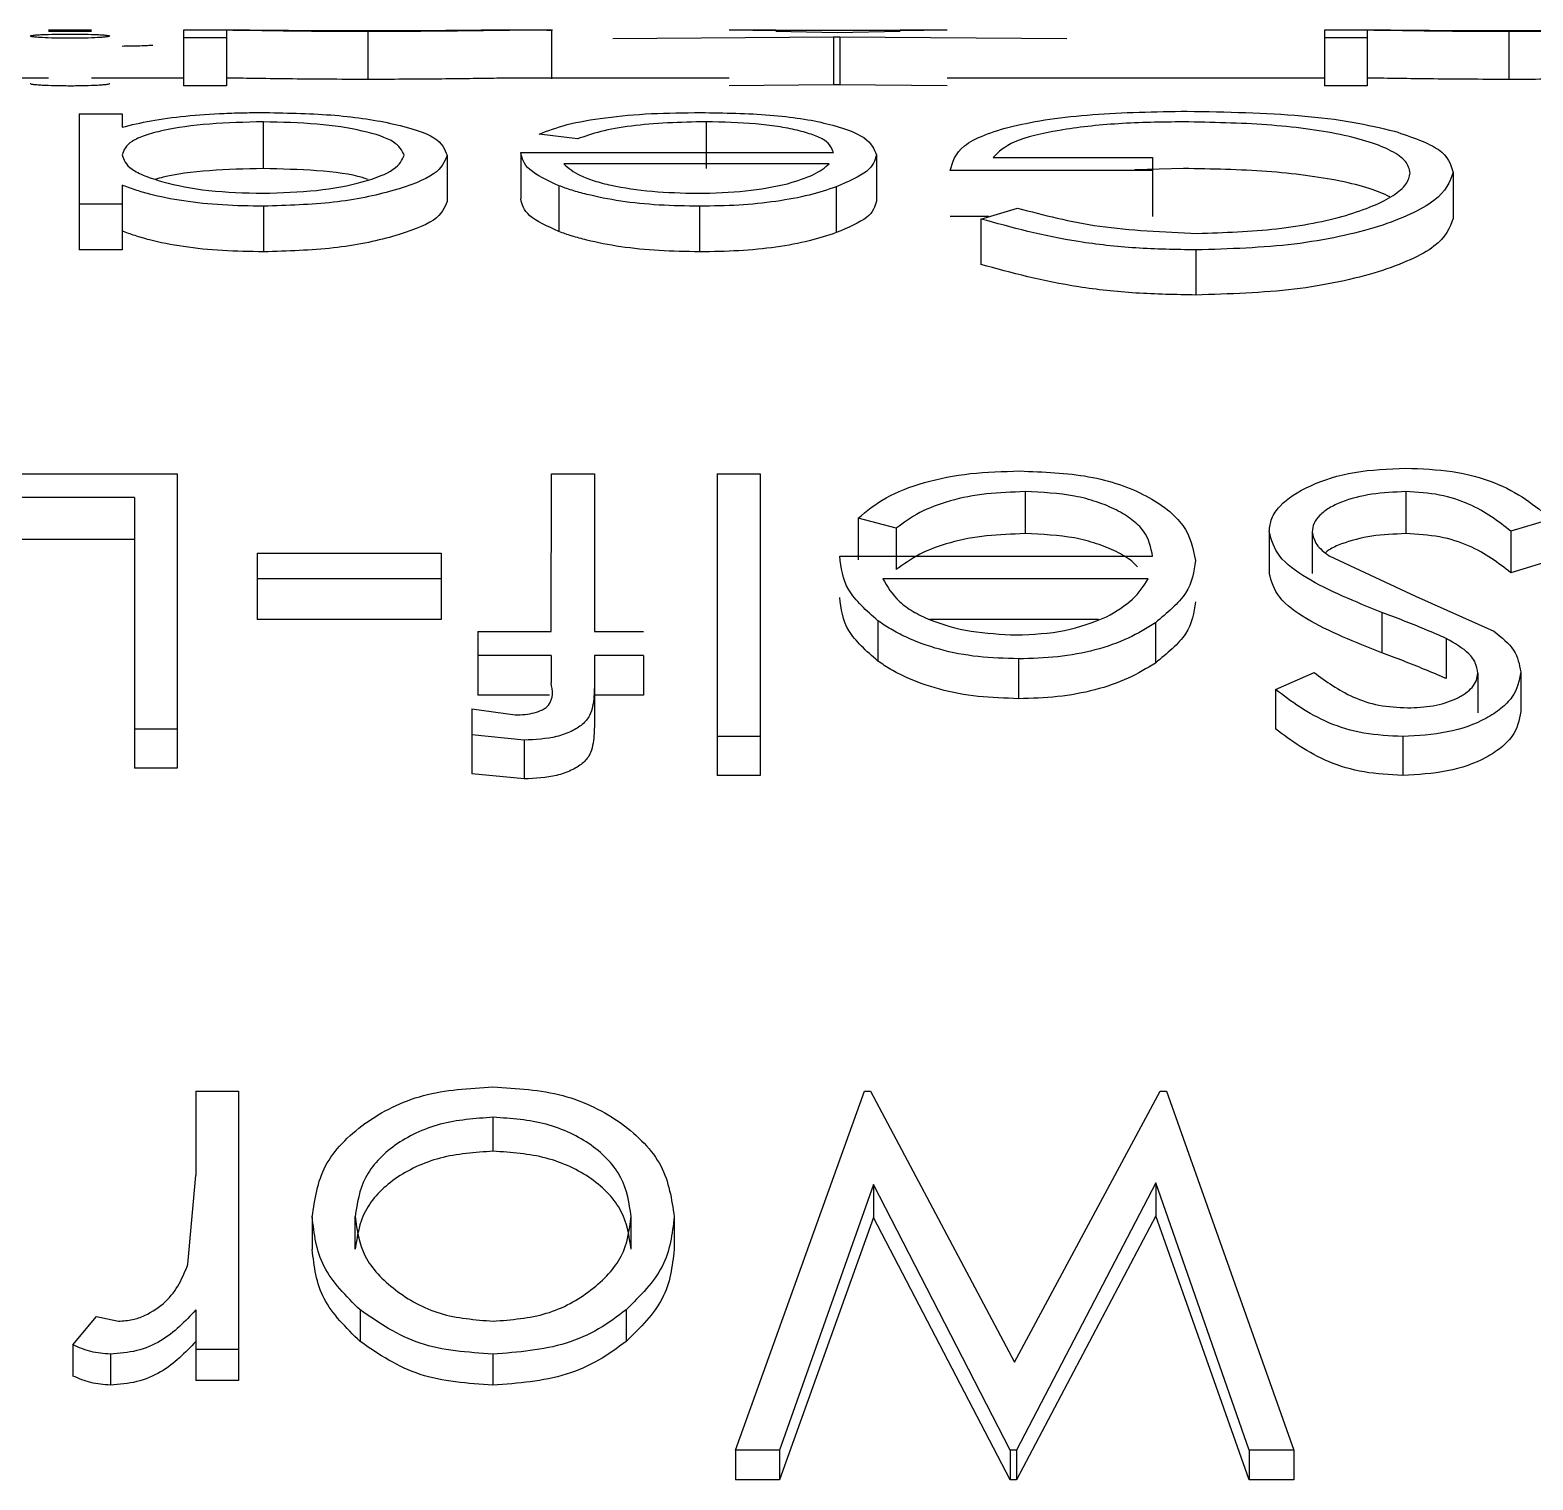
# Model space of a CAD drawing. Header units: millimetres. Extents: x -213 to 452, y 0 to 414.
# Drawn here: x 63.592 to 65.162, y 206.501 to 208.017 of the extents above; entities that cross this region are included whole.
import ezdxf

# ---------------------------------------------------------------- set-up
doc = ezdxf.new("R2010")
doc.units = ezdxf.units.MM

msp = doc.modelspace()

# ---------------------------------------------------------------- linework, layer by layer
at = {"color": 7, "linetype": 'Continuous', "lineweight": 25}
for p, q in [((63.6559, 208.0164), (63.611, 208.0164)), ((63.6559, 208.0151), (63.611, 208.0151)), ((63.8212, 208.0164), (63.752, 208.0164)), ((63.752, 208.0164), (63.752, 208.0083)), ((63.7969, 208.0163), (63.7969, 208.0083)), ((63.9447, 208.0149), (63.9447, 207.9649)), ((64.1379, 208.0164), (64.0631, 208.0164)), ((64.1366, 208.0156), (64.1366, 207.9656)), ((64.3712, 208.0164), (64.3225, 208.0164)), ((64.5258, 208.0161), (64.3471, 208.0161)), ((64.3712, 208.0155), (64.4352, 208.0139)), ((64.4352, 208.0139), (64.501, 208.0155)), ((64.55, 208.0164), (64.501, 208.0164)), ((65.0135, 208.0164), (64.9443, 208.0164)), ((64.9443, 208.0164), (64.9443, 208.0083)), ((64.9892, 208.0163), (64.9892, 208.0083)), ((65.137, 208.0149), (65.137, 207.9649)), ((63.7969, 208.0083), (63.752, 208.0083)), ((63.752, 208.0083), (63.752, 207.9584)), ((63.7969, 208.0083), (63.7969, 207.9584)), ((64.4315, 208.0092), (64.2008, 208.0074)), ((64.4379, 208.0092), (64.4315, 208.0092)), ((64.4315, 208.0092), (64.4315, 207.9592)), ((64.6751, 208.0074), (64.4379, 208.0092)), ((64.4379, 208.0092), (64.4379, 207.9592)), ((64.9892, 208.0083), (64.9443, 208.0083)), ((64.9443, 208.0083), (64.9443, 207.9584)), ((64.9892, 208.0083), (64.9892, 207.9584)), ((63.611, 207.9664), (63.5084, 207.9664)), ((63.752, 207.9664), (63.6559, 207.9664)), ((63.7969, 207.9584), (63.752, 207.9584)), ((64.3225, 207.9664), (64.1171, 207.9664)), ((64.4315, 207.9592), (64.3225, 207.9584)), ((64.4379, 207.9592), (64.4315, 207.9592)), ((64.55, 207.9584), (64.4379, 207.9592)), ((64.9443, 207.9664), (64.55, 207.9664)), ((64.9892, 207.9584), (64.9443, 207.9584)), ((63.6431, 207.929), (63.6431, 207.8344)), ((63.6431, 207.929), (63.6879, 207.929)), ((63.6879, 207.929), (63.6879, 207.915)), ((63.8356, 207.8718), (63.8356, 207.9206)), ((64.2982, 207.9206), (64.2982, 207.8718)), ((64.1637, 207.9027), (64.1238, 207.9078)), ((64.0277, 207.8856), (64.0277, 207.8373)), ((64.1046, 207.8884), (64.4315, 207.8884)), ((64.1046, 207.8884), (64.1046, 207.84)), ((64.4268, 207.8766), (64.1495, 207.8766)), ((64.4764, 207.8861), (64.4764, 207.8378)), ((64.5982, 207.8834), (64.7649, 207.8834)), ((64.7649, 207.8834), (64.7649, 207.8696)), ((64.7649, 207.8696), (64.5533, 207.8696)), ((64.7971, 207.8718), (64.7464, 207.8703)), ((64.7649, 207.8696), (64.7649, 207.8215)), ((65.079, 207.8678), (65.079, 207.8197)), ((63.6879, 207.8544), (63.6879, 207.8344)), ((64.1444, 207.8538), (64.1444, 207.8059)), ((64.4343, 207.8527), (64.4343, 207.8048)), ((63.6879, 207.8344), (63.6431, 207.8344)), ((63.6431, 207.8344), (63.6431, 207.7867)), ((63.6879, 207.8344), (63.6879, 207.7867)), ((63.8358, 207.8324), (63.8358, 207.7847)), ((64.2915, 207.8324), (64.2915, 207.7847)), ((64.5854, 207.819), (64.6238, 207.8304)), ((64.5937, 207.8215), (64.5533, 207.8215)), ((64.5854, 207.819), (64.5854, 207.7715)), ((63.6879, 207.7867), (63.6431, 207.7867)), ((64.81, 207.7867), (64.81, 207.7396)), ((63.5084, 207.5526), (63.7456, 207.5526)), ((63.7456, 207.5526), (63.7456, 207.2857)), ((64.1364, 207.3879), (64.1366, 207.5526)), ((64.1366, 207.5526), (64.1815, 207.5526)), ((64.1815, 207.5526), (64.1815, 207.3879)), ((64.3097, 207.5526), (64.3546, 207.5526)), ((64.3097, 207.5526), (64.3097, 207.2781)), ((64.3546, 207.5526), (64.3546, 207.2781)), ((63.7008, 207.5278), (63.5084, 207.5278)), ((63.7008, 207.5278), (63.7008, 207.2857)), ((64.6315, 207.5341), (64.6315, 207.4902)), ((65.0295, 207.5341), (65.0295, 207.4902)), ((64.497, 207.496), (64.4572, 207.5065)), ((64.4572, 207.5065), (64.4572, 207.463)), ((65.1815, 207.5055), (65.1393, 207.4927)), ((63.7008, 207.484), (63.5084, 207.484)), ((64.497, 207.496), (64.497, 207.4526)), ((64.8866, 207.4924), (64.8866, 207.4491)), ((64.9315, 207.492), (64.9315, 207.4487)), ((65.1393, 207.4927), (65.1393, 207.4494)), ((63.829, 207.4698), (63.829, 207.4431)), ((63.829, 207.4698), (64.0213, 207.4698)), ((64.0213, 207.4698), (64.0213, 207.4431)), ((64.4379, 207.4665), (64.7649, 207.4665)), ((64.9494, 207.4669), (65.0396, 207.425)), ((65.1815, 207.462), (65.1393, 207.4494)), ((64.0213, 207.4431), (63.829, 207.4431)), ((63.829, 207.4431), (63.829, 207.4004)), ((64.0213, 207.4431), (64.0213, 207.4004)), ((64.7601, 207.4431), (64.4828, 207.4431)), ((65.0396, 207.425), (65.1215, 207.3881)), ((65.0044, 207.4079), (65.0044, 207.3656)), ((64.0213, 207.4004), (63.829, 207.4004)), ((64.0597, 207.3879), (64.0597, 207.363)), ((64.0597, 207.3879), (64.1364, 207.3879)), ((64.1815, 207.3879), (64.2328, 207.3879)), ((64.4777, 207.3992), (64.4777, 207.357)), ((64.7084, 207.4004), (64.5321, 207.4004)), ((64.7677, 207.3971), (64.7677, 207.355)), ((65.0716, 207.3806), (65.0716, 207.3387)), ((64.1363, 207.363), (64.0597, 207.363)), ((64.0597, 207.363), (64.0597, 207.3213)), ((64.1363, 207.363), (64.1363, 207.3343)), ((64.2328, 207.363), (64.1815, 207.363)), ((64.1815, 207.363), (64.1815, 207.3299)), ((64.2328, 207.363), (64.2328, 207.3213)), ((64.6248, 207.3594), (64.6248, 207.3177)), ((64.8931, 207.3274), (64.9336, 207.3449)), ((65.1046, 207.3445), (65.1046, 207.303)), ((65.1495, 207.3457), (65.1495, 207.3042)), ((64.1815, 207.3299), (64.1815, 207.2887)), ((64.8931, 207.3274), (64.8931, 207.2862)), ((64.1347, 207.3213), (64.0597, 207.3213)), ((64.2328, 207.3213), (64.1815, 207.3213)), ((64.0533, 207.3072), (64.0533, 207.2799)), ((64.0533, 207.3072), (64.0988, 207.3007)), ((63.7008, 207.2857), (63.7008, 207.245)), ((63.7456, 207.2857), (63.7008, 207.2857)), ((63.7456, 207.2857), (63.7456, 207.245)), ((64.0533, 207.2799), (64.0533, 207.2393)), ((64.108, 207.2743), (64.0533, 207.2799)), ((64.3546, 207.2781), (64.3097, 207.2781)), ((64.3097, 207.2781), (64.3097, 207.2375)), ((64.3546, 207.2781), (64.3546, 207.2375)), ((65.0263, 207.2781), (65.0263, 207.2375)), ((64.108, 207.2743), (64.108, 207.2338)), ((63.7456, 207.245), (63.7008, 207.245)), ((64.108, 207.2338), (64.0533, 207.2393)), ((64.3546, 207.2375), (64.3097, 207.2375)), ((63.7649, 206.9075), (63.7649, 206.8194)), ((63.7649, 206.9075), (63.8097, 206.9075)), ((63.8097, 206.9075), (63.8097, 206.6375)), ((64.329, 206.5323), (64.4638, 206.9075)), ((64.4638, 206.9075), (64.4702, 206.9075)), ((64.4702, 206.9075), (64.6206, 206.6244)), ((64.6206, 206.6244), (64.7729, 206.9075)), ((64.7729, 206.9075), (64.7793, 206.9075)), ((64.7793, 206.9075), (64.9123, 206.5323)), ((64.0758, 206.8447), (64.0758, 206.8802)), ((63.7568, 206.7267), (63.7649, 206.8194)), ((64.4732, 206.8099), (64.3748, 206.5323)), ((64.4732, 206.8099), (64.4732, 206.7753)), ((64.616, 206.5323), (64.4732, 206.8099)), ((64.7681, 206.8118), (64.6225, 206.5323)), ((64.7681, 206.8118), (64.7681, 206.7771)), ((64.8659, 206.5323), (64.7681, 206.8118)), ((63.8866, 206.7762), (63.8866, 206.742)), ((63.9315, 206.7423), (63.9315, 206.7765)), ((64.22, 206.7423), (64.22, 206.7765)), ((64.2649, 206.7762), (64.2649, 206.742)), ((64.4732, 206.7753), (64.3748, 206.5012)), ((64.616, 206.5012), (64.4732, 206.7753)), ((64.7681, 206.7771), (64.6225, 206.5012)), ((64.8659, 206.5012), (64.7681, 206.7771)), ((63.6366, 206.6423), (63.6613, 206.672)), ((63.6613, 206.672), (63.6842, 206.6671)), ((63.7649, 206.6788), (63.7649, 206.6375)), ((63.9367, 206.6788), (63.9367, 206.6458)), ((64.2148, 206.679), (64.2148, 206.646)), ((63.6366, 206.6423), (63.6366, 206.6098)), ((63.6757, 206.6326), (63.6757, 206.6002)), ((63.8097, 206.6375), (63.7649, 206.6375)), ((63.7649, 206.6375), (63.7649, 206.6051)), ((63.8097, 206.6375), (63.8097, 206.6051)), ((64.0755, 206.6326), (64.0755, 206.6002)), ((63.8097, 206.6051), (63.7649, 206.6051)), ((64.3748, 206.5323), (64.329, 206.5323)), ((64.329, 206.5323), (64.329, 206.5012)), ((64.3748, 206.5323), (64.3748, 206.5012)), ((64.616, 206.5323), (64.616, 206.5012)), ((64.6225, 206.5323), (64.616, 206.5323)), ((64.6225, 206.5323), (64.6225, 206.5012)), ((64.8659, 206.5323), (64.8659, 206.5012)), ((64.9123, 206.5323), (64.8659, 206.5323)), ((64.9123, 206.5323), (64.9123, 206.5012)), ((64.3748, 206.5012), (64.329, 206.5012)), ((64.6225, 206.5012), (64.616, 206.5012)), ((64.9123, 206.5012), (64.8659, 206.5012))]:
    msp.add_line(p, q, dxfattribs=at)
for points, knots in [([(63.9447, 208.0149), (63.9302, 208.0149), (63.9012, 208.015), (63.8602, 208.0154), (63.8241, 208.016), (63.806, 208.0162), (63.7969, 208.0163)], [0, 0, 0, 0, 0.2492457, 0.4986902, 0.7488403, 1, 1, 1, 1]), ([(63.8212, 208.0164), (63.8271, 208.0164), (63.8447, 208.0164), (63.8863, 208.016), (63.9249, 208.016), (63.9441, 208.0159)], [0, 0, 0, 0, 0.200414, 0.600709, 1, 1, 1, 1]), ([(63.9441, 208.0159), (63.9631, 208.016), (64.0009, 208.016), (64.0439, 208.0164), (64.0584, 208.0164), (64.0631, 208.0164)], [0, 0, 0, 0, 0.403935, 0.8089, 1, 1, 1, 1]), ([(64.1366, 208.0156), (64.134, 208.016), (64.1286, 208.0167), (64.0825, 208.0161), (64.0199, 208.0152), (63.9698, 208.015), (63.9447, 208.0149)], [0, 0, 0, 0, 0.251403, 0.501963, 0.751399, 1, 1, 1, 1]), ([(65.137, 208.0149), (65.1226, 208.0149), (65.0935, 208.015), (65.0525, 208.0154), (65.0164, 208.016), (64.9983, 208.0162), (64.9892, 208.0163)], [0, 0, 0, 0, 0.249246, 0.49869, 0.74884, 1, 1, 1, 1]), ([(65.0135, 208.0164), (65.0194, 208.0164), (65.037, 208.0164), (65.0786, 208.016), (65.1172, 208.016), (65.1364, 208.0159)], [0, 0, 0, 0, 0.200414, 0.600709, 1, 1, 1, 1]), ([(65.1364, 208.0159), (65.1554, 208.016), (65.1932, 208.016), (65.2362, 208.0164), (65.2507, 208.0164), (65.2554, 208.0164)], [0, 0, 0, 0, 0.403935, 0.8089, 1, 1, 1, 1]), ([(65.329, 208.0156), (65.3263, 208.016), (65.3209, 208.0167), (65.2748, 208.0161), (65.2122, 208.0152), (65.1621, 208.015), (65.137, 208.0149)], [0, 0, 0, 0, 0.251403, 0.501963, 0.751399, 1, 1, 1, 1]), ([(63.5918, 208.0103), (63.5924, 208.0106), (63.5933, 208.011), (63.599, 208.0115), (63.6062, 208.0119), (63.6154, 208.0121), (63.6256, 208.0123), (63.6308, 208.0123), (63.6334, 208.0123)], [0, 0, 0, 0, 0.250688, 0.373306, 0.501758, 0.750737, 0.875328, 1, 1, 1, 1]), ([(63.6334, 208.0079), (63.6281, 208.0079), (63.6175, 208.008), (63.6061, 208.0085), (63.5989, 208.009), (63.5932, 208.0095), (63.5924, 208.01), (63.5918, 208.0103)], [0, 0, 0, 0, 0.248537, 0.497733, 0.626114, 0.748998, 1, 1, 1, 1]), ([(63.6334, 208.0123), (63.6387, 208.0123), (63.6493, 208.0122), (63.6607, 208.0119), (63.6679, 208.0115), (63.6736, 208.011), (63.6745, 208.0106), (63.6751, 208.0103)], [0, 0, 0, 0, 0.248565, 0.497772, 0.626297, 0.749075, 1, 1, 1, 1]), ([(63.6751, 208.0103), (63.6745, 208.01), (63.6737, 208.0095), (63.668, 208.009), (63.6608, 208.0085), (63.6516, 208.0081), (63.6414, 208.0079), (63.6361, 208.0079), (63.6334, 208.0079)], [0, 0, 0, 0, 0.250761, 0.37348, 0.501788, 0.750752, 0.875336, 1, 1, 1, 1]), ([(63.72, 208.0004), (63.715, 208.0002), (63.705, 207.9997), (63.6937, 207.9996), (63.6881, 207.9995)], [0, 0, 0, 0, 0.501127, 1, 1, 1, 1]), ([(63.6334, 207.958), (63.6281, 207.9581), (63.6176, 207.9581), (63.6061, 207.9586), (63.5989, 207.9591), (63.5932, 207.9596), (63.5924, 207.9601), (63.5918, 207.9604)], [0, 0, 0, 0, 0.249963, 0.499795, 0.628046, 0.750537, 1, 1, 1, 1]), ([(63.6751, 207.9604), (63.6745, 207.9601), (63.6737, 207.9596), (63.668, 207.9591), (63.6608, 207.9586), (63.6516, 207.9582), (63.6413, 207.9581), (63.6361, 207.958), (63.6334, 207.958)], [0, 0, 0, 0, 0.249228, 0.371507, 0.499737, 0.74934, 0.874584, 1, 1, 1, 1]), ([(63.9447, 207.9649), (63.9302, 207.965), (63.9013, 207.965), (63.8603, 207.9654), (63.8242, 207.966), (63.806, 207.9662), (63.7969, 207.9663)], [0, 0, 0, 0, 0.250034, 0.49991, 0.749819, 1, 1, 1, 1]), ([(64.1171, 207.9664), (64.1059, 207.9663), (64.0818, 207.9662), (64.0193, 207.9652), (63.9696, 207.965), (63.9447, 207.9649)], [0, 0, 0, 0, 0.305582, 0.652767, 1, 1, 1, 1]), ([(65.137, 207.9649), (65.1226, 207.965), (65.0936, 207.965), (65.0526, 207.9654), (65.0165, 207.966), (64.9983, 207.9662), (64.9892, 207.9663)], [0, 0, 0, 0, 0.250034, 0.49991, 0.749819, 1, 1, 1, 1]), ([(65.3095, 207.9664), (65.2982, 207.9663), (65.2741, 207.9662), (65.2116, 207.9652), (65.1619, 207.965), (65.137, 207.9649)], [0, 0, 0, 0, 0.305582, 0.652767, 1, 1, 1, 1]), ([(63.6879, 207.915), (63.6976, 207.9174), (63.7168, 207.9221), (63.7536, 207.927), (63.7877, 207.9293), (63.8158, 207.9302), (63.8301, 207.9303), (63.8372, 207.9303)], [0, 0, 0, 0, 0.250922, 0.500905, 0.750363, 0.875175, 1, 1, 1, 1]), ([(63.8356, 207.9206), (63.8165, 207.9202), (63.7782, 207.9193), (63.7363, 207.9133), (63.7113, 207.9065), (63.6926, 207.8983), (63.6898, 207.891), (63.6879, 207.8861)], [0, 0, 0, 0, 0.248066, 0.497444, 0.622272, 0.74886, 1, 1, 1, 1]), ([(63.9828, 207.8858), (63.9804, 207.8906), (63.9756, 207.9003), (63.9415, 207.9116), (63.893, 207.9192), (63.8547, 207.9201), (63.8356, 207.9206)], [0, 0, 0, 0, 0.251303, 0.502026, 0.751426, 1, 1, 1, 1]), ([(63.8372, 207.9303), (63.8623, 207.9298), (63.9126, 207.9288), (63.9749, 207.919), (64.0202, 207.9047), (64.0252, 207.892), (64.0277, 207.8856)], [0, 0, 0, 0, 0.248572, 0.497975, 0.748498, 1, 1, 1, 1]), ([(64.1238, 207.9078), (64.1328, 207.9112), (64.1507, 207.9182), (64.1919, 207.9254), (64.2405, 207.9298), (64.2752, 207.9301), (64.2926, 207.9303)], [0, 0, 0, 0, 0.251405, 0.501507, 0.750784, 1, 1, 1, 1]), ([(64.2982, 207.9206), (64.2847, 207.9204), (64.2576, 207.9199), (64.2191, 207.9166), (64.1867, 207.9108), (64.1714, 207.9054), (64.1637, 207.9027)], [0, 0, 0, 0, 0.248673, 0.498686, 0.748434, 1, 1, 1, 1]), ([(64.2926, 207.9303), (64.3173, 207.9299), (64.3543, 207.9293), (64.3981, 207.9243), (64.4343, 207.917), (64.4686, 207.9047), (64.4738, 207.8923), (64.4764, 207.8861)], [0, 0, 0, 0, 0.248237, 0.372631, 0.49831, 0.748856, 1, 1, 1, 1]), ([(64.4315, 207.8884), (64.4297, 207.8928), (64.427, 207.8995), (64.4106, 207.9071), (64.3939, 207.9119), (64.3736, 207.9159), (64.3424, 207.9197), (64.3159, 207.9203), (64.2982, 207.9206)], [0, 0, 0, 0, 0.251096, 0.376782, 0.502167, 0.628943, 0.752086, 1, 1, 1, 1]), ([(64.5533, 207.8696), (64.5558, 207.8786), (64.5594, 207.8921), (64.5875, 207.907), (64.6178, 207.9164), (64.6563, 207.9237), (64.7166, 207.9303), (64.7673, 207.9312), (64.801, 207.9317)], [0, 0, 0, 0, 0.251303, 0.3777208, 0.5023642, 0.6271191, 0.752034, 1, 1, 1, 1]), ([(64.7971, 207.9206), (64.7741, 207.9203), (64.728, 207.9196), (64.6655, 207.9124), (64.6154, 207.9006), (64.6039, 207.8891), (64.5982, 207.8834)], [0, 0, 0, 0, 0.249267, 0.498639, 0.748813, 1, 1, 1, 1]), ([(65.0341, 207.8673), (65.0331, 207.8713), (65.0311, 207.8794), (65.0156, 207.8903), (64.9924, 207.8998), (64.9518, 207.9101), (64.8859, 207.9189), (64.8267, 207.92), (64.7971, 207.9206)], [0, 0, 0, 0, 0.126002, 0.251884, 0.377255, 0.502889, 0.751691, 1, 1, 1, 1]), ([(64.801, 207.9317), (64.842, 207.9309), (64.9035, 207.9298), (64.9754, 207.9209), (65.0036, 207.9141), (65.0177, 207.9108)], [0, 0, 0, 0, 0.4978676, 0.7485321, 1, 1, 1, 1]), ([(65.0177, 207.9108), (65.0356, 207.9047), (65.0714, 207.8927), (65.0764, 207.8761), (65.079, 207.8678)], [0, 0, 0, 0, 0.499252, 1, 1, 1, 1]), ([(63.6879, 207.8861), (63.6897, 207.881), (63.6924, 207.8734), (63.7112, 207.864), (63.736, 207.8558), (63.7772, 207.8475), (63.8159, 207.8464), (63.8352, 207.8459)], [0, 0, 0, 0, 0.251289, 0.37536, 0.502738, 0.751681, 1, 1, 1, 1]), ([(63.8352, 207.8459), (63.8543, 207.8465), (63.8926, 207.8477), (63.9416, 207.8572), (63.9758, 207.8707), (63.9805, 207.8807), (63.9828, 207.8858)], [0, 0, 0, 0, 0.248675, 0.497985, 0.749436, 1, 1, 1, 1]), ([(64.0277, 207.8856), (64.025, 207.879), (64.0197, 207.8658), (63.9736, 207.848), (63.911, 207.8347), (63.8608, 207.8332), (63.8358, 207.8324)], [0, 0, 0, 0, 0.251403, 0.501963, 0.751399, 1, 1, 1, 1]), ([(64.1444, 207.8538), (64.1325, 207.8594), (64.1087, 207.8705), (64.106, 207.8824), (64.1046, 207.8884)], [0, 0, 0, 0, 0.4988053, 1, 1, 1, 1]), ([(64.1495, 207.8766), (64.1543, 207.8724), (64.1615, 207.8662), (64.1806, 207.8588), (64.2046, 207.8527), (64.2411, 207.8472), (64.2732, 207.8463), (64.2892, 207.8459)], [0, 0, 0, 0, 0.251472, 0.376204, 0.502277, 0.751438, 1, 1, 1, 1]), ([(64.3833, 207.8559), (64.3932, 207.859), (64.4131, 207.8652), (64.4222, 207.8728), (64.4268, 207.8766)], [0, 0, 0, 0, 0.498364, 1, 1, 1, 1]), ([(64.4764, 207.8861), (64.4747, 207.8803), (64.4712, 207.8686), (64.4466, 207.858), (64.4343, 207.8527)], [0, 0, 0, 0, 0.500683, 1, 1, 1, 1]), ([(63.8356, 207.8718), (63.8166, 207.8714), (63.7786, 207.8704), (63.7401, 207.8655), (63.7253, 207.8613), (63.7227, 207.8606)], [0, 0, 0, 0, 0.450399, 0.901764, 1, 1, 1, 1]), ([(63.945, 207.8603), (63.9431, 207.861), (63.9309, 207.8655), (63.8919, 207.8703), (63.8544, 207.8713), (63.8356, 207.8718)], [0, 0, 0, 0, 0.08582, 0.542885, 1, 1, 1, 1]), ([(65.0128, 207.8423), (65.006, 207.8453), (64.9921, 207.8515), (64.9514, 207.8614), (64.8859, 207.8701), (64.8267, 207.8713), (64.7971, 207.8718)], [0, 0, 0, 0, 0.157296, 0.326635, 0.66317, 1, 1, 1, 1]), ([(65.079, 207.8678), (65.0752, 207.8579), (65.0696, 207.843), (65.0353, 207.8239), (65.0021, 207.8109), (64.9606, 207.8003), (64.8979, 207.7894), (64.8451, 207.7878), (64.81, 207.7867)], [0, 0, 0, 0, 0.250818, 0.376567, 0.501992, 0.626995, 0.751888, 1, 1, 1, 1]), ([(64.8115, 207.8039), (64.8397, 207.8049), (64.8963, 207.807), (64.9707, 207.8218), (65.0128, 207.8397), (65.0314, 207.8554), (65.0332, 207.8633), (65.0341, 207.8673)], [0, 0, 0, 0, 0.2484031, 0.4976226, 0.7477173, 0.8737914, 1, 1, 1, 1]), ([(63.8358, 207.8324), (63.8214, 207.8326), (63.7927, 207.8331), (63.7514, 207.8374), (63.7213, 207.8435), (63.7011, 207.8495), (63.6923, 207.8528), (63.6879, 207.8544)], [0, 0, 0, 0, 0.249293, 0.498728, 0.748633, 0.8742, 1, 1, 1, 1]), ([(64.2915, 207.8324), (64.2773, 207.8326), (64.2489, 207.8331), (64.2081, 207.8373), (64.1784, 207.8433), (64.1578, 207.849), (64.1488, 207.8522), (64.1444, 207.8538)], [0, 0, 0, 0, 0.249299, 0.4987134, 0.7487038, 0.8742457, 1, 1, 1, 1]), ([(64.2892, 207.8459), (64.3065, 207.8463), (64.3412, 207.8471), (64.3693, 207.8529), (64.3833, 207.8559)], [0, 0, 0, 0, 0.499419, 1, 1, 1, 1]), ([(64.4343, 207.8527), (64.4253, 207.8497), (64.4073, 207.8437), (64.3719, 207.8371), (64.3326, 207.833), (64.3052, 207.8326), (64.2915, 207.8324)], [0, 0, 0, 0, 0.250995, 0.501052, 0.75057, 1, 1, 1, 1]), ([(64.0277, 207.8373), (64.025, 207.8307), (64.0196, 207.8176), (63.9734, 207.8001), (63.9108, 207.787), (63.8608, 207.7855), (63.8358, 207.7847)], [0, 0, 0, 0, 0.2499, 0.499885, 0.749925, 1, 1, 1, 1]), ([(64.1444, 207.8059), (64.1325, 207.8114), (64.1088, 207.8223), (64.106, 207.8341), (64.1046, 207.84)], [0, 0, 0, 0, 0.499389, 1, 1, 1, 1]), ([(64.4764, 207.8378), (64.4747, 207.832), (64.4712, 207.8205), (64.4466, 207.81), (64.4343, 207.8048)], [0, 0, 0, 0, 0.50002, 1, 1, 1, 1]), ([(64.6238, 207.8304), (64.6511, 207.8232), (64.7055, 207.8088), (64.7762, 207.8055), (64.8115, 207.8039)], [0, 0, 0, 0, 0.5014425, 1, 1, 1, 1]), ([(64.81, 207.7867), (64.789, 207.7871), (64.747, 207.7879), (64.6659, 207.7969), (64.6176, 207.8102), (64.5854, 207.819)], [0, 0, 0, 0, 0.249892, 0.499956, 1, 1, 1, 1]), ([(65.079, 207.8197), (65.0752, 207.8099), (65.0696, 207.7951), (65.0353, 207.7763), (65.002, 207.7635), (64.9605, 207.753), (64.8979, 207.7423), (64.8451, 207.7407), (64.81, 207.7396)], [0, 0, 0, 0, 0.249317, 0.37461, 0.499873, 0.625016, 0.750261, 1, 1, 1, 1]), ([(63.8358, 207.7847), (63.8214, 207.785), (63.7927, 207.7854), (63.7514, 207.7897), (63.7214, 207.7957), (63.7011, 207.8016), (63.6923, 207.8048), (63.6879, 207.8065)], [0, 0, 0, 0, 0.250051, 0.499939, 0.749631, 0.874783, 1, 1, 1, 1]), ([(64.2915, 207.7847), (64.2773, 207.785), (64.2489, 207.7854), (64.2082, 207.7896), (64.1784, 207.7955), (64.1578, 207.8011), (64.1488, 207.8043), (64.1444, 207.8059)], [0, 0, 0, 0, 0.250025, 0.499865, 0.74964, 0.874794, 1, 1, 1, 1]), ([(64.4343, 207.8048), (64.4253, 207.8018), (64.4072, 207.7958), (64.3719, 207.7893), (64.3326, 207.7853), (64.3052, 207.7849), (64.2915, 207.7847)], [0, 0, 0, 0, 0.250062, 0.499928, 0.749863, 1, 1, 1, 1]), ([(64.81, 207.7396), (64.789, 207.74), (64.7471, 207.7408), (64.6661, 207.7496), (64.6176, 207.7628), (64.5854, 207.7715)], [0, 0, 0, 0, 0.250487, 0.50087, 1, 1, 1, 1]), ([(64.4572, 207.5065), (64.4661, 207.5139), (64.484, 207.5286), (64.5252, 207.5445), (64.5738, 207.5543), (64.6086, 207.5552), (64.6259, 207.5557)], [0, 0, 0, 0, 0.251405, 0.501507, 0.750784, 1, 1, 1, 1]), ([(64.6259, 207.5557), (64.6506, 207.5547), (64.6876, 207.5533), (64.7314, 207.5421), (64.7676, 207.526), (64.802, 207.4998), (64.8071, 207.4746), (64.8097, 207.4621)], [0, 0, 0, 0, 0.248237, 0.372631, 0.49831, 0.748856, 1, 1, 1, 1]), ([(64.8866, 207.4924), (64.8872, 207.497), (64.8882, 207.5061), (64.9, 207.5234), (64.9278, 207.5413), (64.9745, 207.5563), (65.0112, 207.5579), (65.0295, 207.5587)], [0, 0, 0, 0, 0.1262314, 0.2522835, 0.5024911, 0.7515749, 1, 1, 1, 1]), ([(65.0295, 207.5587), (65.0459, 207.558), (65.0789, 207.5566), (65.1383, 207.5407), (65.1642, 207.5196), (65.1815, 207.5055)], [0, 0, 0, 0, 0.247682, 0.4989, 1, 1, 1, 1]), ([(64.6315, 207.5341), (64.618, 207.5336), (64.5909, 207.5326), (64.5525, 207.5254), (64.52, 207.5128), (64.5047, 207.5016), (64.497, 207.496)], [0, 0, 0, 0, 0.248673, 0.498686, 0.748434, 1, 1, 1, 1]), ([(64.7649, 207.4665), (64.7631, 207.4756), (64.7604, 207.4892), (64.7439, 207.505), (64.7273, 207.5153), (64.7069, 207.5237), (64.6758, 207.5321), (64.6492, 207.5333), (64.6315, 207.5341)], [0, 0, 0, 0, 0.251096, 0.376782, 0.502167, 0.628943, 0.752086, 1, 1, 1, 1]), ([(65.0295, 207.5341), (65.0174, 207.5336), (64.9934, 207.5325), (64.9662, 207.5254), (64.9488, 207.5171), (64.9392, 207.5095), (64.9327, 207.5011), (64.9319, 207.4951), (64.9315, 207.492)], [0, 0, 0, 0, 0.249177, 0.497254, 0.624249, 0.749358, 0.873784, 1, 1, 1, 1]), ([(65.1393, 207.4927), (65.1262, 207.5029), (65.1066, 207.5182), (65.0657, 207.5319), (65.0415, 207.5334), (65.0295, 207.5341)], [0, 0, 0, 0, 0.5016648, 0.7515169, 1, 1, 1, 1]), ([(64.6315, 207.4902), (64.618, 207.4897), (64.591, 207.4888), (64.5525, 207.4816), (64.5201, 207.4693), (64.5047, 207.4582), (64.497, 207.4526)], [0, 0, 0, 0, 0.249558, 0.500086, 0.749537, 1, 1, 1, 1]), ([(64.7492, 207.4554), (64.7473, 207.4574), (64.7416, 207.4634), (64.7271, 207.4717), (64.707, 207.48), (64.6757, 207.4883), (64.6492, 207.4894), (64.6315, 207.4902)], [0, 0, 0, 0, 0.091018, 0.273108, 0.457618, 0.637349, 1, 1, 1, 1]), ([(65.0044, 207.4079), (64.9766, 207.419), (64.9349, 207.4358), (64.8939, 207.466), (64.8891, 207.4836), (64.8866, 207.4924)], [0, 0, 0, 0, 0.4995616, 0.7497927, 1, 1, 1, 1]), ([(64.9315, 207.492), (64.9325, 207.4875), (64.934, 207.4808), (64.9419, 207.4726), (64.9469, 207.4688), (64.9494, 207.4669)], [0, 0, 0, 0, 0.499446, 0.749817, 1, 1, 1, 1]), ([(65.0295, 207.4902), (65.0174, 207.4897), (64.9934, 207.4887), (64.9664, 207.4816), (64.9511, 207.4748), (64.9467, 207.4712), (64.9454, 207.4702)], [0, 0, 0, 0, 0.37035, 0.736581, 0.922992, 1, 1, 1, 1]), ([(65.1393, 207.4494), (65.1261, 207.4595), (65.1065, 207.4746), (65.0656, 207.4881), (65.0415, 207.4895), (65.0295, 207.4902)], [0, 0, 0, 0, 0.500191, 0.750378, 1, 1, 1, 1]), ([(64.4777, 207.3992), (64.4658, 207.4097), (64.4421, 207.4309), (64.4393, 207.4546), (64.4379, 207.4665)], [0, 0, 0, 0, 0.498805, 1, 1, 1, 1]), ([(64.8097, 207.4621), (64.808, 207.4505), (64.8045, 207.4273), (64.7799, 207.4072), (64.7677, 207.3971)], [0, 0, 0, 0, 0.500683, 1, 1, 1, 1]), ([(65.0044, 207.3656), (64.9766, 207.3766), (64.935, 207.3931), (64.8939, 207.423), (64.8891, 207.4404), (64.8866, 207.4491)], [0, 0, 0, 0, 0.500847, 0.750825, 1, 1, 1, 1]), ([(64.4828, 207.4431), (64.4876, 207.4349), (64.4948, 207.4227), (64.5139, 207.4086), (64.5379, 207.3971), (64.5744, 207.3867), (64.6065, 207.3851), (64.6225, 207.3843)], [0, 0, 0, 0, 0.251472, 0.376204, 0.502277, 0.751438, 1, 1, 1, 1]), ([(64.7167, 207.4031), (64.7266, 207.409), (64.7464, 207.4209), (64.7556, 207.4357), (64.7601, 207.4431)], [0, 0, 0, 0, 0.498364, 1, 1, 1, 1]), ([(64.4777, 207.357), (64.4658, 207.3675), (64.4421, 207.3883), (64.4393, 207.4118), (64.4379, 207.4235)], [0, 0, 0, 0, 0.499389, 1, 1, 1, 1]), ([(64.8097, 207.4191), (64.808, 207.4077), (64.8045, 207.3848), (64.7799, 207.3649), (64.7677, 207.355)], [0, 0, 0, 0, 0.50002, 1, 1, 1, 1]), ([(64.6225, 207.3843), (64.6398, 207.3851), (64.6745, 207.3865), (64.7026, 207.3976), (64.7167, 207.4031)], [0, 0, 0, 0, 0.499419, 1, 1, 1, 1]), ([(65.0716, 207.3806), (65.0642, 207.3839), (65.0423, 207.3934), (65.0195, 207.4021), (65.0044, 207.4079)], [0, 0, 0, 0, 0.342248, 1, 1, 1, 1]), ([(64.6248, 207.3594), (64.6106, 207.3598), (64.5822, 207.3606), (64.5415, 207.3684), (64.5117, 207.3794), (64.4911, 207.3901), (64.4822, 207.3961), (64.4777, 207.3992)], [0, 0, 0, 0, 0.249299, 0.498713, 0.748704, 0.874246, 1, 1, 1, 1]), ([(64.7677, 207.3971), (64.7586, 207.3914), (64.7406, 207.3801), (64.7053, 207.3679), (64.666, 207.3605), (64.6385, 207.3597), (64.6248, 207.3594)], [0, 0, 0, 0, 0.250995, 0.501052, 0.75057, 1, 1, 1, 1]), ([(65.1215, 207.3881), (65.1295, 207.3818), (65.1454, 207.3691), (65.1481, 207.3535), (65.1495, 207.3457)], [0, 0, 0, 0, 0.499758, 1, 1, 1, 1]), ([(65.1046, 207.3445), (65.1041, 207.3481), (65.1031, 207.3551), (65.0935, 207.3682), (65.0804, 207.3756), (65.0716, 207.3806)], [0, 0, 0, 0, 0.257284, 0.501219, 1, 1, 1, 1]), ([(64.6248, 207.3177), (64.6106, 207.3182), (64.5823, 207.319), (64.5415, 207.3267), (64.5117, 207.3375), (64.4911, 207.3481), (64.4822, 207.354), (64.4777, 207.357)], [0, 0, 0, 0, 0.250025, 0.499865, 0.74964, 0.874794, 1, 1, 1, 1]), ([(64.7677, 207.355), (64.7586, 207.3494), (64.7405, 207.3382), (64.7052, 207.3262), (64.6659, 207.3188), (64.6385, 207.3181), (64.6248, 207.3177)], [0, 0, 0, 0, 0.2500615, 0.4999281, 0.7498626, 1, 1, 1, 1]), ([(65.0716, 207.3387), (65.0642, 207.3419), (65.0423, 207.3514), (65.0194, 207.36), (65.0044, 207.3656)], [0, 0, 0, 0, 0.342137, 1, 1, 1, 1]), ([(64.9336, 207.3449), (64.9462, 207.3358), (64.965, 207.3221), (65.0007, 207.3097), (65.0211, 207.3087), (65.0313, 207.3082)], [0, 0, 0, 0, 0.501905, 0.751236, 1, 1, 1, 1]), ([(65.1495, 207.3457), (65.1478, 207.3366), (65.1454, 207.3231), (65.1293, 207.3071), (65.1086, 207.2933), (65.0736, 207.2809), (65.042, 207.279), (65.0263, 207.2781)], [0, 0, 0, 0, 0.251105, 0.3769133, 0.502437, 0.751529, 1, 1, 1, 1]), ([(65.0313, 207.3082), (65.0403, 207.3085), (65.0584, 207.3092), (65.0789, 207.3157), (65.0918, 207.323), (65.0993, 207.3295), (65.1038, 207.3368), (65.1043, 207.3419), (65.1046, 207.3445)], [0, 0, 0, 0, 0.248547, 0.497154, 0.626292, 0.748012, 0.873827, 1, 1, 1, 1]), ([(64.0988, 207.3007), (64.1057, 207.301), (64.1161, 207.3015), (64.1262, 207.3055), (64.1311, 207.3083), (64.1393, 207.3171), (64.1378, 207.3262), (64.1363, 207.3343)], [0, 0, 0, 0, 0.247336, 0.371983, 0.437101, 0.497177, 1, 1, 1, 1]), ([(64.1815, 207.3299), (64.1813, 207.3233), (64.181, 207.3132), (64.177, 207.2999), (64.1697, 207.2906), (64.1575, 207.2831), (64.1374, 207.2759), (64.1197, 207.2749), (64.108, 207.2743)], [0, 0, 0, 0, 0.251984, 0.377887, 0.503172, 0.625091, 0.752675, 1, 1, 1, 1]), ([(65.0263, 207.2781), (65.0125, 207.2788), (64.985, 207.2802), (64.9352, 207.2957), (64.9099, 207.3147), (64.8931, 207.3274)], [0, 0, 0, 0, 0.249015, 0.498667, 1, 1, 1, 1]), ([(65.1495, 207.3042), (65.1478, 207.2953), (65.1453, 207.2819), (65.1293, 207.2662), (65.1085, 207.2525), (65.0735, 207.2402), (65.042, 207.2384), (65.0263, 207.2375)], [0, 0, 0, 0, 0.249561, 0.374918, 0.500304, 0.750087, 1, 1, 1, 1]), ([(64.1815, 207.2887), (64.1813, 207.2821), (64.181, 207.2722), (64.177, 207.259), (64.1697, 207.2498), (64.1575, 207.2424), (64.1374, 207.2353), (64.1197, 207.2344), (64.108, 207.2338)], [0, 0, 0, 0, 0.2506459, 0.375937, 0.5008465, 0.6228068, 0.7509342, 1, 1, 1, 1]), ([(65.0263, 207.2375), (65.0126, 207.2382), (64.9852, 207.2396), (64.9354, 207.2548), (64.91, 207.2736), (64.8931, 207.2862)], [0, 0, 0, 0, 0.24914, 0.498997, 1, 1, 1, 1]), ([(63.8866, 206.7762), (63.8893, 206.7945), (63.8945, 206.8309), (63.9317, 206.8685), (63.9693, 206.8914), (64.0134, 206.9082), (64.0507, 206.9105), (64.0755, 206.912)], [0, 0, 0, 0, 0.251113, 0.501515, 0.628255, 0.751715, 1, 1, 1, 1]), ([(64.0755, 206.912), (64.1005, 206.9105), (64.1378, 206.9082), (64.182, 206.8914), (64.2197, 206.8686), (64.257, 206.8309), (64.2622, 206.7945), (64.2649, 206.7762)], [0, 0, 0, 0, 0.248295, 0.372091, 0.498473, 0.748881, 1, 1, 1, 1]), ([(64.0758, 206.8802), (64.0568, 206.8789), (64.0283, 206.8768), (63.9946, 206.8642), (63.9653, 206.8471), (63.9378, 206.818), (63.9336, 206.7903), (63.9315, 206.7765)], [0, 0, 0, 0, 0.248699, 0.374923, 0.498516, 0.748889, 1, 1, 1, 1]), ([(64.22, 206.7765), (64.2179, 206.7903), (64.2137, 206.818), (64.1861, 206.8472), (64.1569, 206.8642), (64.1231, 206.8769), (64.0947, 206.8789), (64.0758, 206.8802)], [0, 0, 0, 0, 0.251138, 0.501439, 0.62586, 0.751691, 1, 1, 1, 1]), ([(64.0758, 206.8447), (64.0568, 206.8434), (64.0283, 206.8414), (63.9946, 206.8289), (63.9654, 206.8121), (63.9378, 206.7833), (63.9336, 206.7559), (63.9315, 206.7423)], [0, 0, 0, 0, 0.250192, 0.376886, 0.500639, 0.750376, 1, 1, 1, 1]), ([(64.22, 206.7423), (64.2179, 206.7559), (64.2137, 206.7833), (64.1861, 206.8121), (64.1569, 206.8289), (64.1231, 206.8414), (64.0946, 206.8434), (64.0758, 206.8447)], [0, 0, 0, 0, 0.249651, 0.499317, 0.623898, 0.7502, 1, 1, 1, 1]), ([(63.9367, 206.6788), (63.9221, 206.6934), (63.8927, 206.7227), (63.8887, 206.7584), (63.8866, 206.7762)], [0, 0, 0, 0, 0.499153, 1, 1, 1, 1]), ([(63.9315, 206.7765), (63.9334, 206.7623), (63.9372, 206.734), (63.9715, 206.6984), (64.0184, 206.6717), (64.0567, 206.6686), (64.0758, 206.6671)], [0, 0, 0, 0, 0.251539, 0.502116, 0.751547, 1, 1, 1, 1]), ([(64.0758, 206.6671), (64.0948, 206.6686), (64.1331, 206.6717), (64.1801, 206.6983), (64.2143, 206.734), (64.2181, 206.7623), (64.22, 206.7765)], [0, 0, 0, 0, 0.2484457, 0.4978434, 0.7484578, 1, 1, 1, 1]), ([(64.2649, 206.7762), (64.2628, 206.7584), (64.2587, 206.7228), (64.2294, 206.6936), (64.2148, 206.679)], [0, 0, 0, 0, 0.500825, 1, 1, 1, 1]), ([(63.6842, 206.6671), (63.6892, 206.6674), (63.6987, 206.668), (63.7162, 206.6745), (63.7344, 206.6867), (63.7485, 206.706), (63.7541, 206.7198), (63.7568, 206.7267)], [0, 0, 0, 0, 0.128035, 0.24649, 0.497742, 0.748406, 1, 1, 1, 1]), ([(63.9367, 206.6458), (63.9221, 206.6602), (63.8928, 206.6891), (63.8887, 206.7244), (63.8866, 206.742)], [0, 0, 0, 0, 0.499951, 1, 1, 1, 1]), ([(64.2649, 206.742), (64.2628, 206.7244), (64.2587, 206.6892), (64.2294, 206.6604), (64.2148, 206.646)], [0, 0, 0, 0, 0.500026, 1, 1, 1, 1]), ([(63.7649, 206.6788), (63.7538, 206.667), (63.7374, 206.6495), (63.7038, 206.6349), (63.6851, 206.6334), (63.6757, 206.6326)], [0, 0, 0, 0, 0.5010748, 0.7510047, 1, 1, 1, 1]), ([(64.0755, 206.6326), (64.0491, 206.6345), (63.996, 206.6382), (63.9565, 206.6652), (63.9367, 206.6788)], [0, 0, 0, 0, 0.4991784, 1, 1, 1, 1]), ([(64.2148, 206.679), (64.2055, 206.672), (64.1869, 206.6581), (64.1411, 206.6377), (64.1017, 206.6346), (64.0755, 206.6326)], [0, 0, 0, 0, 0.251508, 0.502258, 1, 1, 1, 1]), ([(63.6757, 206.6326), (63.6688, 206.6332), (63.6549, 206.6343), (63.6427, 206.6396), (63.6366, 206.6423)], [0, 0, 0, 0, 0.498947, 1, 1, 1, 1]), ([(63.7649, 206.6458), (63.7538, 206.6342), (63.7373, 206.6169), (63.7038, 206.6025), (63.6851, 206.601), (63.6757, 206.6002)], [0, 0, 0, 0, 0.499663, 0.749983, 1, 1, 1, 1]), ([(64.0755, 206.6002), (64.0491, 206.6021), (63.9962, 206.6057), (63.9565, 206.6324), (63.9367, 206.6458)], [0, 0, 0, 0, 0.500165, 1, 1, 1, 1]), ([(64.2148, 206.646), (64.2055, 206.6391), (64.1869, 206.6254), (64.1411, 206.6052), (64.1017, 206.6022), (64.0755, 206.6002)], [0, 0, 0, 0, 0.250687, 0.501259, 1, 1, 1, 1]), ([(63.6757, 206.6002), (63.6688, 206.6008), (63.6549, 206.6019), (63.6427, 206.6071), (63.6366, 206.6098)], [0, 0, 0, 0, 0.499452, 1, 1, 1, 1])]:
    msp.add_open_spline(points, degree=3, knots=knots, dxfattribs=at)

doc.saveas('drawing.dxf')
